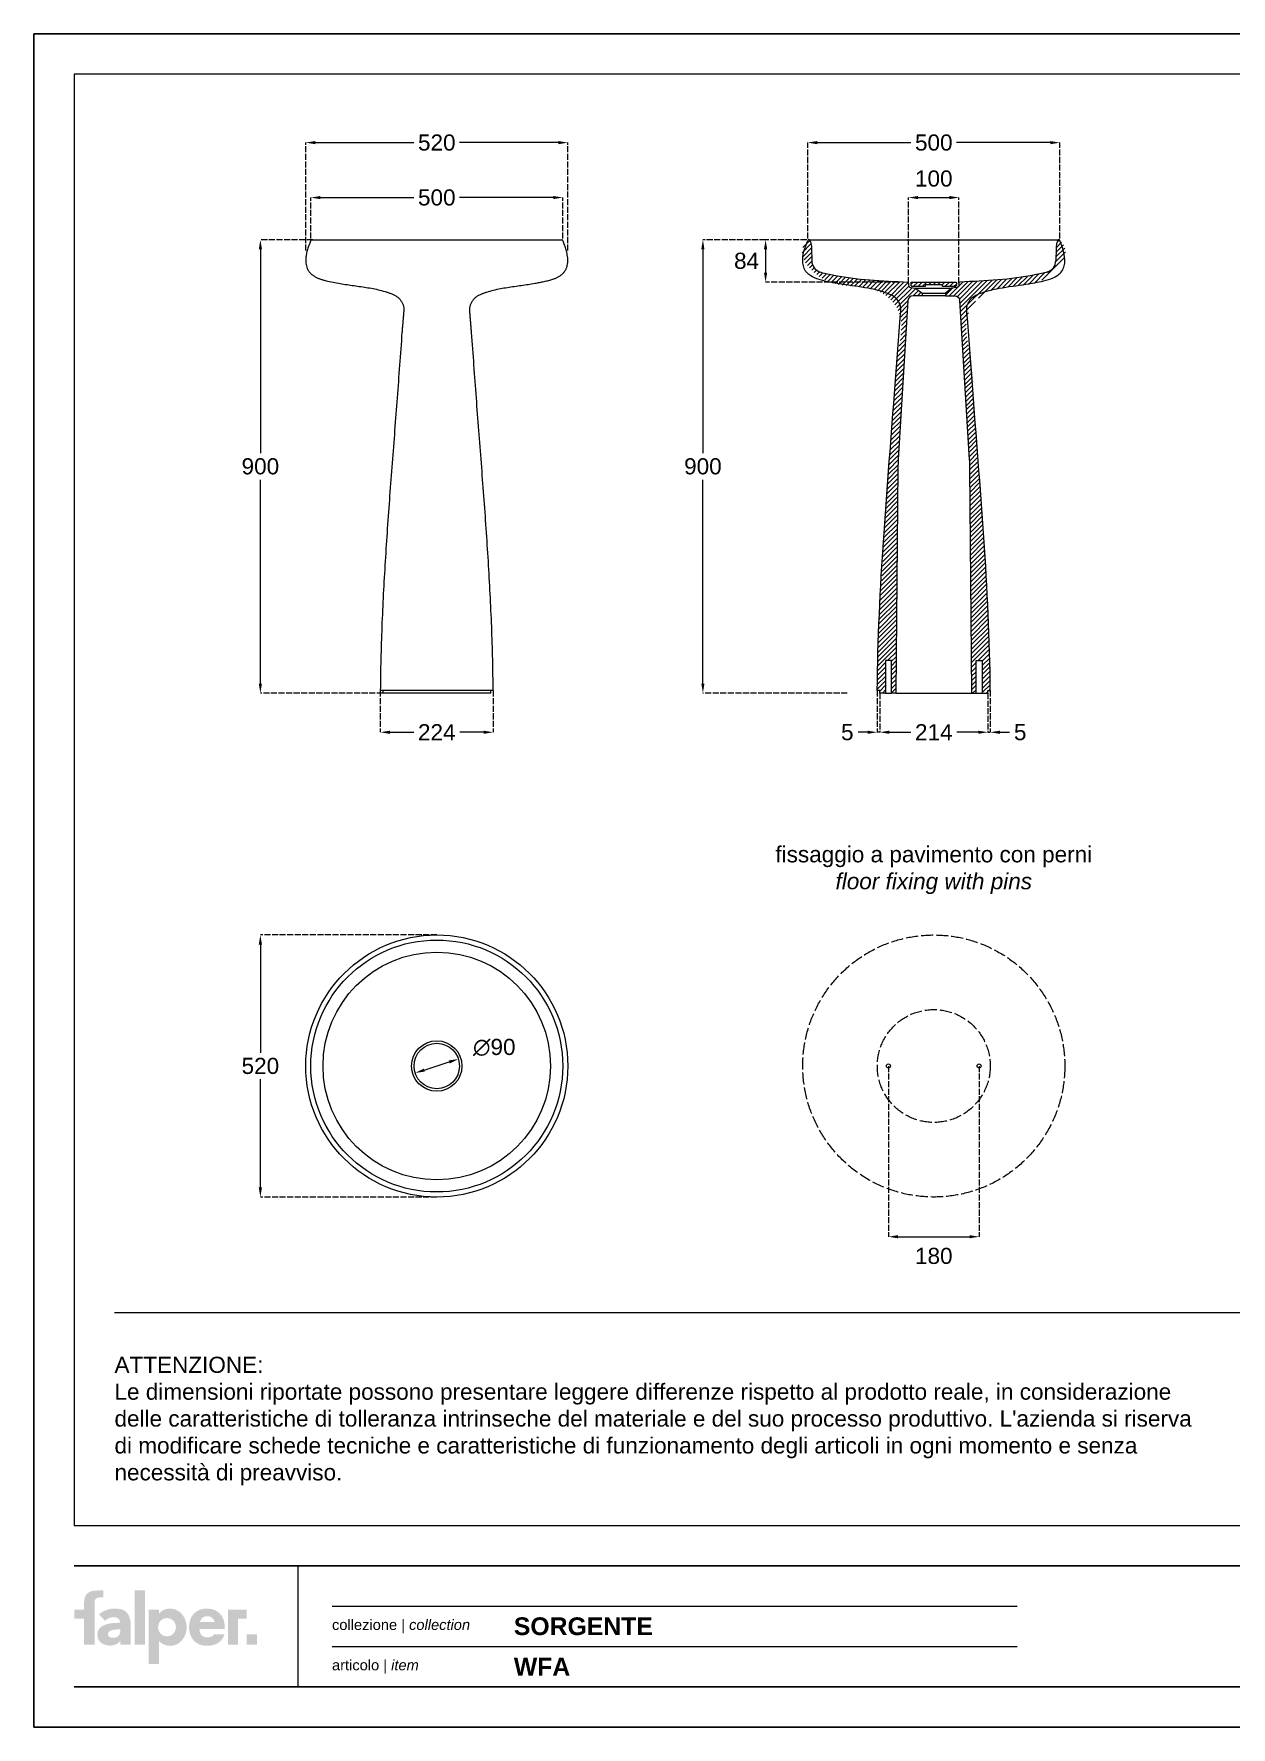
# Model space of a CAD drawing. Header units: millimetres. Extents: x 0 to 4752, y 0 to 3360.
# Drawn here: x 0 to 2376, y 0 to 3360 of the extents above; entities that cross this region are included whole.
import ezdxf

# ---------------------------------------------------------------- set-up
doc = ezdxf.new("R2010")
doc.units = ezdxf.units.MM
doc.linetypes.add('ACAD_ISO02W100', pattern=[15, 12, -3])
doc.layers.add('_FLP_HELP', color=155, linetype='Continuous', plot=False)
for name, color, linetype, lineweight in [('Falper_0.5', 4, 'Continuous', 5), ('Falper_0.9', 7, 'Continuous', 9), ('FLP_A_QL-16', 252, 'Continuous', 9), ('Linee tratteggiate', 1, 'ACAD_ISO02W100', 5)]:
    doc.layers.add(name, color=color, linetype=linetype, lineweight=lineweight)
doc.styles.add('FLP_TX-20', font='arial.ttf', dxfattribs={"height": 40})
doc.styles.get("Standard").update_dxf_attribs({"font": 'arial.ttf'})
doc.dimstyles.new('FLP_1-20', dxfattribs={"dimtxt": 40, "dimasz": 24, "dimexe": 0, "dimexo": 0, "dimgap": 10, "dimtad": 0, "dimtih": 1, "dimtoh": 1, "dimdec": 1, "dimzin": 9, "dimtxsty": 'FLP_TX-20', "dimcen": 0, "dimdle": 100, "dimclrd": 256, "dimclre": 256, "dimclrt": 7, "dimaunit": 1, "dimazin": 2, "dimtfac": 1, "dimtdec": 1, "dimtmove": 2, "dimatfit": 2, "dimldrblk": 'DOT', "dimfxl": 1, "dimtolj": 1, "dimtzin": 0, "dimlwd": 5, "dimlwe": 5, "dimarcsym": 0})
pattern_1 = [(45, (-2032.194, 150), (-4.490128, 4.490128), [])]

# ---------------------------------------------------------------- blocks, each defined once
blk = doc.blocks.new('LogoFalper')
h = blk.add_hatch(color=256)
h.dxf.hatch_style = 1
h.paths.add_polyline_path([(0, 2.982), (0, 3.346), (0.01, 3.516), (0.042, 3.66), (0.097, 3.779), (0.179, 3.874), (0.231, 3.913), (0.29, 3.946), (0.357, 3.974), (0.432, 3.996), (0.515, 4.013), (0.606, 4.026), (0.707, 4.033), (0.817, 4.035), (1.046, 4.035), (1.046, 3.654), (0.851, 3.654), (0.725, 3.635), (0.644, 3.586), (0.599, 3.518), (0.579, 3.443), (0.574, 3.373), (0.574, 1.064), (0, 1.064), (0, 2.494), (-0.538, 2.494), (-0.538, 2.982)])
h.paths.add_polyline_path([(2.552, 2.229), (2.542, 2.32), (2.528, 2.404), (2.511, 2.484), (2.49, 2.557), (2.464, 2.626), (2.433, 2.689), (2.398, 2.747), (2.359, 2.799), (2.315, 2.847), (2.266, 2.889), (2.211, 2.926), (2.152, 2.958), (2.087, 2.984), (2.009, 3.008), (1.924, 3.026), (1.831, 3.037), (1.73, 3.043), (1.625, 3.043), (1.522, 3.035), (1.419, 3.019), (1.317, 2.995), (1.217, 2.963), (1.073, 2.9), (0.941, 2.819), (0.822, 2.72), (1.142, 2.378), (1.205, 2.429), (1.276, 2.475), (1.355, 2.516), (1.412, 2.539), (1.469, 2.556), (1.527, 2.568), (1.586, 2.573), (1.647, 2.573), (1.708, 2.567), (1.764, 2.553), (1.815, 2.533), (1.862, 2.507), (1.918, 2.453), (1.951, 2.383), (1.962, 2.297), (1.962, 2.289), (1.962, 2.274), (1.962, 2.266), (1.879, 2.265), (1.794, 2.262), (1.708, 2.258), (1.622, 2.251), (1.535, 2.243), (1.448, 2.232), (1.365, 2.217), (1.286, 2.198), (1.209, 2.176), (1.136, 2.15), (1.024, 2.098), (0.926, 2.032), (0.843, 1.954), (0.798, 1.893), (0.765, 1.825), (0.742, 1.748), (0.731, 1.664), (0.73, 1.582), (0.737, 1.512), (0.75, 1.447), (0.769, 1.388), (0.795, 1.334), (0.823, 1.289), (0.853, 1.249), (0.887, 1.212), (0.923, 1.178), (0.962, 1.149), (1.004, 1.123), (1.048, 1.099), (1.093, 1.079), (1.139, 1.062), (1.188, 1.049), (1.242, 1.036), (1.296, 1.027), (1.349, 1.021), (1.401, 1.018), (1.465, 1.019), (1.539, 1.025), (1.612, 1.038), (1.681, 1.057), (1.748, 1.083), (1.805, 1.112), (1.855, 1.144), (1.899, 1.181), (1.938, 1.223), (1.97, 1.268), (1.981, 1.268), (1.981, 1.064), (2.559, 1.064), (2.559, 2.031), (2.557, 2.133)])
h.paths.add_polyline_path([(1.502, 1.854), (1.536, 1.864), (1.572, 1.872), (1.609, 1.88), (1.649, 1.886), (1.691, 1.89), (1.761, 1.896), (1.831, 1.899), (1.901, 1.9), (1.922, 1.9), (1.96, 1.9), (1.981, 1.9), (1.981, 1.883), (1.981, 1.851), (1.981, 1.834), (1.977, 1.765), (1.965, 1.702), (1.945, 1.644), (1.916, 1.593), (1.879, 1.547), (1.848, 1.519), (1.814, 1.496), (1.775, 1.476), (1.733, 1.461), (1.687, 1.45), (1.638, 1.444), (1.585, 1.442), (1.571, 1.442), (1.558, 1.442), (1.544, 1.443), (1.531, 1.445), (1.517, 1.446), (1.503, 1.449), (1.488, 1.451), (1.456, 1.459), (1.427, 1.47), (1.4, 1.484), (1.376, 1.501), (1.354, 1.522), (1.336, 1.546), (1.326, 1.563), (1.319, 1.583), (1.314, 1.604), (1.311, 1.626), (1.312, 1.656), (1.317, 1.691), (1.328, 1.722), (1.344, 1.75), (1.365, 1.775), (1.404, 1.807), (1.45, 1.833)], flags=16)
h.paths.add_polyline_path([(7.149, 2.301), (6.344, 2.301), (6.381, 2.404), (6.43, 2.483), (6.488, 2.542), (6.552, 2.584), (6.619, 2.61), (6.687, 2.623), (6.752, 2.627), (6.833, 2.62), (6.908, 2.597), (6.975, 2.561), (7.034, 2.513), (7.084, 2.452), (7.123, 2.381)], flags=16)
h.paths.add_polyline_path([(4.1, 2.778), (4.206, 2.872), (4.321, 2.946), (4.445, 3), (4.575, 3.033), (4.71, 3.044), (4.823, 3.036), (4.933, 3.013), (5.037, 2.975), (5.135, 2.924), (5.227, 2.861), (5.311, 2.786), (5.387, 2.701), (5.453, 2.606), (5.509, 2.503), (5.555, 2.392), (5.588, 2.274), (5.609, 2.151), (5.616, 2.023), (5.609, 1.895), (5.588, 1.772), (5.555, 1.654), (5.509, 1.544), (5.453, 1.44), (5.387, 1.345), (5.311, 1.26), (5.227, 1.185), (5.135, 1.122), (5.037, 1.071), (4.933, 1.033), (4.823, 1.01), (4.71, 1.002), (4.658, 1.004), (4.606, 1.009), (4.555, 1.017), (4.505, 1.028), (4.455, 1.043), (4.406, 1.061), (4.359, 1.081), (4.312, 1.105), (4.267, 1.132), (4.223, 1.162), (4.181, 1.194), (4.14, 1.23), (4.1, 1.268), (4.1, 0), (3.54, 0), (3.54, 2.982), (4.1, 2.982)])
h.paths.add_polyline_path([(4.54, 1.521), (4.396, 1.543), (4.269, 1.605), (4.165, 1.7), (4.091, 1.821), (4.053, 1.962), (4.058, 2.113), (4.103, 2.251), (4.184, 2.367), (4.293, 2.456), (4.424, 2.51), (4.57, 2.524), (4.711, 2.493), (4.834, 2.424), (4.932, 2.324), (4.999, 2.198), (5.029, 2.054), (5.016, 1.904), (4.963, 1.77), (4.876, 1.658), (4.763, 1.576), (4.628, 1.529)], flags=16)
h.paths.add_polyline_path([(3.33, 4.036), (2.77, 4.036), (2.77, 1.064), (3.33, 1.064)])
h.paths.add_polyline_path([(8.903, 1.632), (8.903, 1.064), (9.462, 1.064), (9.462, 1.632)])
h.paths.add_polyline_path([(8.903, 2.494), (8.903, 2.982), (7.875, 2.982), (7.875, 1.064), (8.435, 1.064), (8.435, 2.494)])
edge = h.paths.add_edge_path()
edge.add_line((7.119, 1.622), (7.079, 1.578))
edge.add_line((7.079, 1.578), (7.031, 1.541))
edge.add_line((7.031, 1.541), (6.977, 1.511))
edge.add_line((6.977, 1.511), (6.92, 1.489))
edge.add_line((6.92, 1.489), (6.862, 1.472))
edge.add_line((6.862, 1.472), (6.805, 1.463))
edge.add_line((6.805, 1.463), (6.752, 1.46))
edge.add_line((6.752, 1.46), (6.679, 1.464))
edge.add_line((6.679, 1.464), (6.599, 1.481))
edge.add_line((6.599, 1.481), (6.518, 1.515))
edge.add_line((6.518, 1.515), (6.443, 1.57))
edge.add_line((6.443, 1.57), (6.381, 1.653))
edge.add_line((6.381, 1.653), (6.337, 1.767))
edge.add_line((6.337, 1.767), (6.318, 1.918))
edge.add_line((6.318, 1.918), (7.701, 1.918))
edge.add_line((7.701, 1.918), (7.701, 1.92))
edge.add_line((7.701, 1.92), (7.701, 1.926))
edge.add_line((7.701, 1.926), (7.702, 1.933))
edge.add_line((7.702, 1.933), (7.702, 1.938))
edge.add_line((7.702, 1.938), (7.702, 1.941))
edge.add_line((7.702, 1.941), (7.703, 1.952))
edge.add_line((7.703, 1.952), (7.703, 1.964))
edge.add_line((7.703, 1.964), (7.704, 1.976))
edge.add_line((7.704, 1.976), (7.704, 1.988))
edge.add_line((7.704, 1.988), (7.704, 1.999))
edge.add_line((7.704, 1.999), (7.705, 2.011))
edge.add_line((7.705, 2.011), (7.705, 2.023))
edge.add_line((7.705, 2.023), (7.682, 2.275))
edge.add_line((7.682, 2.275), (7.615, 2.497))
edge.add_line((7.615, 2.497), (7.507, 2.685))
edge.add_line((7.507, 2.685), (7.361, 2.837))
edge.add_line((7.361, 2.837), (7.18, 2.95))
edge.add_line((7.18, 2.95), (6.967, 3.02))
edge.add_line((6.967, 3.02), (6.726, 3.044))
edge.add_line((6.726, 3.044), (6.504, 3.024))
edge.add_line((6.504, 3.024), (6.307, 2.965))
edge.add_line((6.307, 2.965), (6.135, 2.871))
edge.add_line((6.135, 2.871), (5.992, 2.742))
edge.add_line((5.992, 2.742), (5.879, 2.583))
edge.add_line((5.879, 2.583), (5.8, 2.394))
edge.add_line((5.8, 2.394), (5.756, 2.18))
edge.add_line((5.756, 2.18), (5.749, 1.943))
edge.add_line((5.749, 1.943), (5.781, 1.72))
edge.add_line((5.781, 1.72), (5.849, 1.523))
edge.add_line((5.849, 1.523), (5.951, 1.354))
edge.add_line((5.951, 1.354), (6.084, 1.215))
edge.add_line((6.084, 1.215), (6.246, 1.109))
edge.add_line((6.246, 1.109), (6.436, 1.038))
edge.add_line((6.436, 1.038), (6.65, 1.005))
edge.add_line((6.65, 1.005), (6.848, 1.007))
edge.add_line((6.848, 1.007), (7.018, 1.032))
edge.add_line((7.018, 1.032), (7.172, 1.077))
edge.add_line((7.172, 1.077), (7.309, 1.142))
edge.add_line((7.309, 1.142), (7.429, 1.227))
edge.add_line((7.429, 1.227), (7.531, 1.332))
edge.add_line((7.531, 1.332), (7.615, 1.456))
edge.add_line((7.615, 1.456), (7.681, 1.599))
edge.add_line((7.681, 1.599), (7.682, 1.603))
edge.add_line((7.682, 1.603), (7.685, 1.611))
edge.add_line((7.685, 1.611), (7.689, 1.621))
edge.add_line((7.689, 1.621), (7.692, 1.629))
edge.add_line((7.692, 1.629), (7.693, 1.632))
edge.add_line((7.693, 1.632), (7.127, 1.632))
edge.add_spline(control_points=[(7.127, 1.632), (7.127, 1.632), (7.119, 1.622), (7.119, 1.622)], knot_values=[5, 5, 5, 5, 6, 6, 6, 6], degree=3, periodic=0)
at = {"lineweight": 0}
blk.add_open_spline([(7.127, 1.632), (7.127, 1.632), (7.119, 1.622), (7.119, 1.622)], degree=3, dxfattribs=at)
blk = doc.blocks.new('*D3')
at = {"layer": 'Defpoints', "color": 0, "transparency": 16777216}
for p in [(449.5, 1571.9), (799.6, 1571.9), (799.6, 1051.9)]:
    blk.add_point(p, dxfattribs=at)
at = {"layer": 'FLP_A_QL-16', "linetype": 'ACAD_ISO02W100', "lineweight": 5, "transparency": 16777216}
for p, q in [((799.6, 1571.9), (449.5, 1571.9)), ((799.6, 1051.9), (449.5, 1051.9))]:
    blk.add_line(p, q, dxfattribs=at)
at = {"layer": 'FLP_A_QL-16', "lineweight": 5, "transparency": 16777216}
for p, q in [((449.5, 1552.9), (449.5, 1338.2)), ((449.5, 1070.9), (449.5, 1285.5))]:
    blk.add_line(p, q, dxfattribs=at)
at = {"layer": 'FLP_A_QL-16', "transparency": 16777216}
for points in [[(446.3, 1552.9), (452.7, 1552.9), (449.5, 1571.9)], [(446.3, 1070.9), (452.7, 1070.9), (449.5, 1051.9)]]:
    blk.add_solid(points, dxfattribs=at)
at = {"layer": 'FLP_A_QL-16', "color": 7, "transparency": 16777216, "insert": (449.5, 1311.9), "char_height": 32, "attachment_point": 5}
blk.add_mtext('\\A1;520', dxfattribs=at)
blk = doc.blocks.new('_Dot')
at = {"lineweight": -2}
blk.add_line((-0.5, 0), (-1, 0), dxfattribs=at)
at = {"const_width": 0.5}
blk.add_lwpolyline([(-0.25, 0, 1), (0.25, 0, 1)], format="xyb", close=True, dxfattribs=at)
blk = doc.blocks.new('*D4')
at = {"layer": 'Defpoints', "color": 0, "transparency": 16777216}
for p in [(449.5, 2951.5), (553.4, 2951.5), (692.5, 2051.8)]:
    blk.add_point(p, dxfattribs=at)
at = {"layer": 'FLP_A_QL-16', "linetype": 'ACAD_ISO02W100', "lineweight": 5, "transparency": 16777216}
for p, q in [((553.4, 2951.5), (449.5, 2951.5)), ((692.5, 2051.8), (449.5, 2051.8))]:
    blk.add_line(p, q, dxfattribs=at)
at = {"layer": 'FLP_A_QL-16', "lineweight": 5, "transparency": 16777216}
for p, q in [((449.5, 2932.5), (449.5, 2528)), ((449.5, 2070.8), (449.5, 2475.3))]:
    blk.add_line(p, q, dxfattribs=at)
at = {"layer": 'FLP_A_QL-16', "transparency": 16777216}
for points in [[(446.3, 2932.5), (452.7, 2932.5), (449.5, 2951.5)], [(446.3, 2070.8), (452.7, 2070.8), (449.5, 2051.8)]]:
    blk.add_solid(points, dxfattribs=at)
at = {"layer": 'FLP_A_QL-16', "color": 7, "transparency": 16777216, "insert": (449.5, 2501.7), "char_height": 32, "attachment_point": 5}
blk.add_mtext('\\A1;900', dxfattribs=at)
blk = doc.blocks.new('*D5')
at = {"layer": 'Defpoints', "color": 0, "transparency": 16777216}
for p in [(1533.7, 2951.5), (1452.1, 2867.4), (1715.2, 2867.4)]:
    blk.add_point(p, dxfattribs=at)
at = {"layer": 'FLP_A_QL-16', "linetype": 'ACAD_ISO02W100', "lineweight": 5, "transparency": 16777216}
for p, q in [((1533.7, 2951.5), (1452.1, 2951.5)), ((1715.2, 2867.4), (1452.1, 2867.4))]:
    blk.add_line(p, q, dxfattribs=at)
at = {"layer": 'FLP_A_QL-16', "lineweight": 5, "transparency": 16777216}
blk.add_line((1452.1, 2932.5), (1452.1, 2886.4), dxfattribs=at)
at = {"layer": 'FLP_A_QL-16', "transparency": 16777216}
for points in [[(1448.9, 2932.5), (1455.3, 2932.5), (1452.1, 2951.5)], [(1448.9, 2886.4), (1455.3, 2886.4), (1452.1, 2867.4)]]:
    blk.add_solid(points, dxfattribs=at)
at = {"layer": 'FLP_A_QL-16', "color": 7, "transparency": 16777216, "insert": (1414.4, 2909.5), "char_height": 32, "attachment_point": 5}
blk.add_mtext('\\A1;84', dxfattribs=at)
blk = doc.blocks.new('*D6')
at = {"layer": 'Defpoints', "color": 0, "transparency": 16777216}
for p in [(1452.1, 2951.5), (1327.7, 2051.8), (1614.2, 2051.8)]:
    blk.add_point(p, dxfattribs=at)
at = {"layer": 'FLP_A_QL-16', "linetype": 'ACAD_ISO02W100', "lineweight": 5, "transparency": 16777216}
for p, q in [((1452.1, 2951.5), (1327.7, 2951.5)), ((1614.2, 2051.8), (1327.7, 2051.8))]:
    blk.add_line(p, q, dxfattribs=at)
at = {"layer": 'FLP_A_QL-16', "lineweight": 5, "transparency": 16777216}
for p, q in [((1327.7, 2932.5), (1327.7, 2528)), ((1327.7, 2070.8), (1327.7, 2475.3))]:
    blk.add_line(p, q, dxfattribs=at)
at = {"layer": 'FLP_A_QL-16', "transparency": 16777216}
for points in [[(1324.5, 2932.5), (1330.8, 2932.5), (1327.7, 2951.5)], [(1324.5, 2070.8), (1330.8, 2070.8), (1327.7, 2051.8)]]:
    blk.add_solid(points, dxfattribs=at)
at = {"layer": 'FLP_A_QL-16', "color": 7, "transparency": 16777216, "insert": (1327.7, 2501.7), "char_height": 32, "attachment_point": 5}
blk.add_mtext('\\A1;900', dxfattribs=at)
blk = doc.blocks.new('*D7')
at = {"layer": 'Defpoints', "color": 0, "transparency": 16777216}
for p in [(1678.8, 2051.8), (1893, 2051.8), (1893, 1974.2)]:
    blk.add_point(p, dxfattribs=at)
at = {"layer": 'FLP_A_QL-16', "linetype": 'ACAD_ISO02W100', "lineweight": 5, "transparency": 16777216}
for p, q in [((1678.8, 2051.8), (1678.8, 1974.2)), ((1893, 2051.8), (1893, 1974.2))]:
    blk.add_line(p, q, dxfattribs=at)
at = {"layer": 'FLP_A_QL-16', "lineweight": 5, "transparency": 16777216}
for p, q in [((1697.8, 1974.2), (1740.3, 1974.2)), ((1874, 1974.2), (1831.4, 1974.2))]:
    blk.add_line(p, q, dxfattribs=at)
at = {"layer": 'FLP_A_QL-16', "transparency": 16777216}
for points in [[(1697.8, 1977.3), (1697.8, 1971), (1678.8, 1974.2)], [(1874, 1977.3), (1874, 1971), (1893, 1974.2)]]:
    blk.add_solid(points, dxfattribs=at)
at = {"layer": 'FLP_A_QL-16', "color": 7, "transparency": 16777216, "insert": (1785.9, 1974.2), "char_height": 32, "attachment_point": 5}
blk.add_mtext('\\A1;214', dxfattribs=at)
blk = doc.blocks.new('*D8')
at = {"layer": 'Defpoints', "color": 0, "transparency": 16777216}
for p in [(2035.9, 3144.2), (1535.9, 2953.7), (2035.9, 2953.7)]:
    blk.add_point(p, dxfattribs=at)
at = {"layer": 'FLP_A_QL-16', "linetype": 'ACAD_ISO02W100', "lineweight": 5, "transparency": 16777216}
for p, q in [((1535.9, 2953.7), (1535.9, 3144.2)), ((2035.9, 2953.7), (2035.9, 3144.2))]:
    blk.add_line(p, q, dxfattribs=at)
at = {"layer": 'FLP_A_QL-16', "lineweight": 5, "transparency": 16777216}
for p, q in [((1554.9, 3144.2), (1740.6, 3144.2)), ((2016.9, 3144.2), (1831.2, 3144.2))]:
    blk.add_line(p, q, dxfattribs=at)
at = {"layer": 'FLP_A_QL-16', "transparency": 16777216}
for points in [[(1554.9, 3147.4), (1554.9, 3141), (1535.9, 3144.2)], [(2016.9, 3147.4), (2016.9, 3141), (2035.9, 3144.2)]]:
    blk.add_solid(points, dxfattribs=at)
at = {"layer": 'FLP_A_QL-16', "color": 7, "transparency": 16777216, "insert": (1785.9, 3144.2), "char_height": 32, "attachment_point": 5}
blk.add_mtext('\\A1;500', dxfattribs=at)
blk = doc.blocks.new('*D9')
at = {"layer": 'Defpoints', "color": 0, "transparency": 16777216}
for p in [(1049.6, 3035.2), (549.6, 2953.7), (1049.6, 2953.7)]:
    blk.add_point(p, dxfattribs=at)
at = {"layer": 'FLP_A_QL-16', "linetype": 'ACAD_ISO02W100', "lineweight": 5, "transparency": 16777216}
for p, q in [((549.6, 2953.7), (549.6, 3035.2)), ((1049.6, 2953.7), (1049.6, 3035.2))]:
    blk.add_line(p, q, dxfattribs=at)
at = {"layer": 'FLP_A_QL-16', "lineweight": 5, "transparency": 16777216}
for p, q in [((568.6, 3035.2), (754.3, 3035.2)), ((1030.6, 3035.2), (844.8, 3035.2))]:
    blk.add_line(p, q, dxfattribs=at)
at = {"layer": 'FLP_A_QL-16', "transparency": 16777216}
for points in [[(568.6, 3038.3), (568.6, 3032), (549.6, 3035.2)], [(1030.6, 3038.3), (1030.6, 3032), (1049.6, 3035.2)]]:
    blk.add_solid(points, dxfattribs=at)
at = {"layer": 'FLP_A_QL-16', "color": 7, "transparency": 16777216, "insert": (799.6, 3035.2), "char_height": 32, "attachment_point": 5}
blk.add_mtext('\\A1;500', dxfattribs=at)
blk = doc.blocks.new('*D10')
at = {"layer": 'Defpoints', "color": 0, "transparency": 16777216}
for p in [(1059.6, 3144.2), (539.6, 2930), (1059.6, 2930)]:
    blk.add_point(p, dxfattribs=at)
at = {"layer": 'FLP_A_QL-16', "linetype": 'ACAD_ISO02W100', "lineweight": 5, "transparency": 16777216}
for p, q in [((539.6, 2930), (539.6, 3144.2)), ((1059.6, 2930), (1059.6, 3144.2))]:
    blk.add_line(p, q, dxfattribs=at)
at = {"layer": 'FLP_A_QL-16', "lineweight": 5, "transparency": 16777216}
for p, q in [((558.6, 3144.2), (754.3, 3144.2)), ((1040.6, 3144.2), (844.8, 3144.2))]:
    blk.add_line(p, q, dxfattribs=at)
at = {"layer": 'FLP_A_QL-16', "transparency": 16777216}
for points in [[(558.6, 3147.4), (558.6, 3141), (539.6, 3144.2)], [(1040.6, 3147.4), (1040.6, 3141), (1059.6, 3144.2)]]:
    blk.add_solid(points, dxfattribs=at)
at = {"layer": 'FLP_A_QL-16', "color": 7, "transparency": 16777216, "insert": (799.6, 3144.2), "char_height": 32, "attachment_point": 5}
blk.add_mtext('\\A1;520', dxfattribs=at)
blk = doc.blocks.new('*D11')
at = {"layer": 'Defpoints', "color": 0, "transparency": 16777216}
for p in [(687.5, 2056.8), (911.6, 2056.8), (911.6, 1974.2)]:
    blk.add_point(p, dxfattribs=at)
at = {"layer": 'FLP_A_QL-16', "linetype": 'ACAD_ISO02W100', "lineweight": 5, "transparency": 16777216}
for p, q in [((687.5, 2056.8), (687.5, 1974.2)), ((911.6, 2056.8), (911.6, 1974.2))]:
    blk.add_line(p, q, dxfattribs=at)
at = {"layer": 'FLP_A_QL-16', "lineweight": 5, "transparency": 16777216}
for p, q in [((706.5, 1974.2), (754, 1974.2)), ((892.6, 1974.2), (845.1, 1974.2))]:
    blk.add_line(p, q, dxfattribs=at)
at = {"layer": 'FLP_A_QL-16', "transparency": 16777216}
for points in [[(706.5, 1977.3), (706.5, 1971), (687.5, 1974.2)], [(892.6, 1977.3), (892.6, 1971), (911.6, 1974.2)]]:
    blk.add_solid(points, dxfattribs=at)
at = {"layer": 'FLP_A_QL-16', "color": 7, "transparency": 16777216, "insert": (799.6, 1974.2), "char_height": 32, "attachment_point": 5}
blk.add_mtext('\\A1;224', dxfattribs=at)
blk = doc.blocks.new('*D12')
at = {"layer": 'Defpoints', "color": 0, "transparency": 16777216}
for p in [(1893, 2051.8), (1898, 2056.8), (1898, 1974.2)]:
    blk.add_point(p, dxfattribs=at)
at = {"layer": 'FLP_A_QL-16', "linetype": 'ACAD_ISO02W100', "lineweight": 5, "transparency": 16777216}
for p, q in [((1893, 2051.8), (1893, 1974.2)), ((1898, 2056.8), (1898, 1974.2))]:
    blk.add_line(p, q, dxfattribs=at)
at = {"layer": 'FLP_A_QL-16', "lineweight": 5, "transparency": 16777216}
for p, q in [((1874, 1974.2), (1855, 1974.2)), ((1893, 1974.2), (1898, 1974.2)), ((1917, 1974.2), (1936, 1974.2))]:
    blk.add_line(p, q, dxfattribs=at)
at = {"layer": 'FLP_A_QL-16', "transparency": 16777216}
for points in [[(1874, 1977.3), (1874, 1971), (1893, 1974.2)], [(1917, 1977.3), (1917, 1971), (1898, 1974.2)]]:
    blk.add_solid(points, dxfattribs=at)
at = {"layer": 'FLP_A_QL-16', "color": 7, "transparency": 16777216, "insert": (1957.4, 1974.2), "char_height": 32, "attachment_point": 5}
blk.add_mtext('\\A1;5', dxfattribs=at)
blk = doc.blocks.new('*D13')
at = {"layer": 'Defpoints', "color": 0, "transparency": 16777216}
for p in [(1835.9, 3035.2), (1735.9, 2865.5), (1835.9, 2865.5)]:
    blk.add_point(p, dxfattribs=at)
at = {"layer": 'FLP_A_QL-16', "linetype": 'ACAD_ISO02W100', "lineweight": 5, "transparency": 16777216}
for p, q in [((1735.9, 2865.5), (1735.9, 3035.2)), ((1835.9, 2865.5), (1835.9, 3035.2))]:
    blk.add_line(p, q, dxfattribs=at)
at = {"layer": 'FLP_A_QL-16', "lineweight": 5, "transparency": 16777216}
blk.add_line((1754.9, 3035.2), (1816.9, 3035.2), dxfattribs=at)
at = {"layer": 'FLP_A_QL-16', "transparency": 16777216}
for points in [[(1754.9, 3038.3), (1754.9, 3032), (1735.9, 3035.2)], [(1816.9, 3038.3), (1816.9, 3032), (1835.9, 3035.2)]]:
    blk.add_solid(points, dxfattribs=at)
at = {"layer": 'FLP_A_QL-16', "color": 7, "transparency": 16777216, "insert": (1785.9, 3072.8), "char_height": 32, "attachment_point": 5}
blk.add_mtext('\\A1;100', dxfattribs=at)
blk = doc.blocks.new('*D14')
at = {"layer": 'Defpoints', "color": 0, "transparency": 16777216}
for p in [(842.4, 1325.7), (756.7, 1298.1)]:
    blk.add_point(p, dxfattribs=at)
at = {"layer": 'FLP_A_QL-16', "lineweight": 5, "transparency": 16777216}
blk.add_line((774.8, 1303.9), (824.3, 1319.9), dxfattribs=at)
at = {"layer": 'FLP_A_QL-16', "transparency": 16777216}
for points in [[(823.3, 1322.9), (825.3, 1316.8), (842.4, 1325.7)], [(773.8, 1306.9), (775.8, 1300.9), (756.7, 1298.1)]]:
    blk.add_solid(points, dxfattribs=at)
at = {"layer": 'FLP_A_QL-16', "color": 7, "transparency": 16777216, "insert": (913.7, 1348.7), "char_height": 32, "attachment_point": 5}
blk.add_mtext('\\A1;∅90', dxfattribs=at)
blk = doc.blocks.new('*D15')
at = {"layer": 'Defpoints', "color": 0, "transparency": 16777216}
for p in [(1695.9, 1311.9), (1875.9, 1311.9), (1875.9, 973.1)]:
    blk.add_point(p, dxfattribs=at)
at = {"layer": 'FLP_A_QL-16', "linetype": 'ACAD_ISO02W100', "lineweight": 5, "transparency": 16777216}
for p, q in [((1695.9, 1311.9), (1695.9, 973.1)), ((1875.9, 1311.9), (1875.9, 973.1))]:
    blk.add_line(p, q, dxfattribs=at)
at = {"layer": 'FLP_A_QL-16', "lineweight": 5, "transparency": 16777216}
blk.add_line((1714.9, 973.1), (1856.9, 973.1), dxfattribs=at)
at = {"layer": 'FLP_A_QL-16', "transparency": 16777216}
for points in [[(1714.9, 976.3), (1714.9, 970), (1695.9, 973.1)], [(1856.9, 976.3), (1856.9, 970), (1875.9, 973.1)]]:
    blk.add_solid(points, dxfattribs=at)
at = {"layer": 'FLP_A_QL-16', "color": 7, "transparency": 16777216, "insert": (1785.9, 934.9), "char_height": 32, "attachment_point": 5}
blk.add_mtext('\\A1;180', dxfattribs=at)
blk = doc.blocks.new('*D19')
at = {"layer": 'Defpoints', "color": 0, "transparency": 16777216}
for p in [(1673.8, 2056.8), (1678.8, 2051.8), (1673.8, 1974.2)]:
    blk.add_point(p, dxfattribs=at)
at = {"layer": 'FLP_A_QL-16', "linetype": 'ACAD_ISO02W100', "lineweight": 5, "transparency": 16777216}
for p, q in [((1673.8, 2056.8), (1673.8, 1974.2)), ((1678.8, 2051.8), (1678.8, 1974.2))]:
    blk.add_line(p, q, dxfattribs=at)
at = {"layer": 'FLP_A_QL-16', "lineweight": 5, "transparency": 16777216}
for p, q in [((1654.8, 1974.2), (1635.8, 1974.2)), ((1678.8, 1974.2), (1673.8, 1974.2)), ((1697.8, 1974.2), (1716.8, 1974.2))]:
    blk.add_line(p, q, dxfattribs=at)
at = {"layer": 'FLP_A_QL-16', "transparency": 16777216}
for points in [[(1654.8, 1977.3), (1654.8, 1971), (1673.8, 1974.2)], [(1697.8, 1977.3), (1697.8, 1971), (1678.8, 1974.2)]]:
    blk.add_solid(points, dxfattribs=at)
at = {"layer": 'FLP_A_QL-16', "color": 7, "transparency": 16777216, "insert": (1614.3, 1974.2), "char_height": 32, "attachment_point": 5}
blk.add_mtext('\\A1;5', dxfattribs=at)

msp = doc.modelspace()

# ---------------------------------------------------------------- hatches: boundary and pattern name
at = {"layer": 'Falper_0.9', "lineweight": 5, "true_color": 0x939598}
h = msp.add_hatch(dxfattribs=at)
h.set_pattern_fill('ANSI31', color=252, scale=2, style=0)
h.set_pattern_definition(pattern_1)
edge = h.paths.add_edge_path()
edge.add_spline(control_points=[(1543.2, 2934.5), (1543.4, 2926.3), (1543.5, 2918.1), (1543.7, 2909.8), (1543.9, 2899.3), (1550.1, 2890.8), (1560.1, 2887.5), (1564, 2886.2), (1572.3, 2884.2), (1628.8, 2872.2), (1682.9, 2869.6), (1734, 2867.5), (1735.1, 2867.4), (1735.9, 2866.6), (1735.9, 2865.5), (1735.9, 2864.2), (1735.9, 2862.9), (1735.9, 2861.5), (1735.9, 2858.9), (1737.6, 2856.9), (1740.3, 2856.6), (1743.5, 2856.2), (1746.7, 2855.8), (1749.9, 2855.4), (1754.2, 2852.1), (1758.5, 2848.7), (1762.9, 2845.4), (1762.9, 2843.7), (1762.9, 2842.1), (1762.9, 2840.4), (1756.8, 2840.4), (1750.7, 2840.4), (1744.7, 2840.4), (1739.1, 2840.4), (1735, 2836.6), (1734.7, 2831), (1728.2, 2725.7), (1721.8, 2620.5), (1715.3, 2515.2), (1715, 2509.7), (1714.8, 2504.3), (1714.8, 2498.8), (1713.1, 2349.8), (1712.2, 2200.8), (1710.9, 2051.8), (1707.2, 2051.8), (1704.5, 2051.8), (1701.9, 2051.8), (1701.9, 2073.5), (1701.9, 2095.1), (1701.9, 2116.8), (1697.9, 2116.8), (1693.9, 2116.8), (1689.9, 2116.8), (1689.9, 2095.1), (1689.9, 2073.5), (1689.9, 2051.8), (1686.2, 2051.8), (1682.5, 2051.8), (1678.8, 2051.8), (1678.8, 2053.5), (1678.8, 2055.1), (1678.8, 2056.8), (1677.1, 2056.8), (1675.5, 2056.8), (1673.8, 2056.8), (1675.3, 2259), (1698.8, 2509.3), (1716.1, 2761.7), (1721.3, 2820.6), (1712, 2837.2), (1687.6, 2848.3), (1651.8, 2856.8), (1608.8, 2861.9), (1573, 2868.2), (1549.6, 2874.5), (1535.8, 2883.1), (1528.1, 2894), (1523.1, 2916.9), (1530.3, 2936.4), (1535.9, 2950.3), (1536.2, 2951), (1536.9, 2951.5), (1537.8, 2951.5), (1537.9, 2951.5), (1538, 2951.5), (1538.1, 2951.5), (1539, 2951.5), (1539.6, 2951), (1540, 2950.3), (1540.9, 2948), (1542.1, 2944.3), (1543, 2939), (1543.2, 2936), (1543.2, 2934.5), (1543.2, 2934.5)], knot_values=[0, 0, 0, 0, 1, 1, 1, 2.230619, 2.230619, 2.230619, 2.276993, 2.327362, 2.88215, 2.88215, 2.88215, 4.410047, 4.410047, 4.410047, 5.410047, 5.410047, 5.410047, 6.859468, 6.859468, 6.859468, 7.859468, 7.859468, 7.859468, 8.859468, 8.859468, 8.859468, 9.859468, 9.859468, 9.859468, 10.859468, 10.859468, 10.859468, 12.369033, 12.369033, 12.369033, 13.369033, 13.369033, 13.369033, 13.423787, 13.423787, 13.423787, 14.423787, 14.423787, 14.423787, 15.423787, 15.423787, 15.423787, 16.423787, 16.423787, 16.423787, 17.423787, 17.423787, 17.423787, 18.423787, 18.423787, 18.423787, 19.423787, 19.423787, 19.423787, 20.423787, 20.423787, 20.423787, 21.423787, 21.423787, 21.423787, 22.008269, 22.144521, 22.15644, 22.177696, 22.193516, 22.232469, 22.283682, 22.31847, 22.337236, 22.353399, 22.364114, 22.374891, 22.419558, 22.419558, 22.419558, 23.602823, 23.602823, 23.602823, 24.602823, 24.602823, 24.602823, 25.785333, 25.785333, 25.785333, 25.812981, 25.829342, 25.845703, 25.846206, 25.846206, 25.846206, 25.846206], weights=[1, 1, 1, 1, 0.87773, 0.87773, 1, 1, 1, 1, 1, 1, 0.81474, 0.81474, 1, 1, 1, 1, 0.832461, 0.832461, 1, 1, 1, 1, 1, 1, 1, 1, 1, 1, 1, 1, 1, 0.818947, 0.818947, 1, 1, 1, 1, 0.99975, 0.99975, 1, 1, 1, 1, 1, 1, 1, 1, 1, 1, 1, 1, 1, 1, 1, 1, 1, 1, 1, 1, 1, 1, 1, 1, 1, 1, 1, 1, 1, 1, 1, 1, 1, 1, 1, 1, 1, 1, 1, 1, 0.886688, 0.886688, 1, 1, 1, 1, 0.886828, 0.886828, 1, 1, 1, 1, 1, 1, 1], degree=3, periodic=0)
h = msp.add_hatch(dxfattribs=at)
h.set_pattern_fill('ANSI31', color=252, scale=2, style=0)
h.set_pattern_definition(pattern_1)
edge = h.paths.add_edge_path()
edge.add_spline(control_points=[(2028.5, 2934.5), (2028.4, 2926.3), (2028.2, 2918.1), (2028.1, 2909.8), (2027.9, 2899.3), (2021.7, 2890.8), (2011.7, 2887.5), (2007.8, 2886.2), (1999.4, 2884.2), (1942.9, 2872.2), (1888.9, 2869.6), (1837.8, 2867.5), (1836.7, 2867.4), (1835.9, 2866.6), (1835.9, 2865.5), (1835.9, 2864.2), (1835.9, 2862.9), (1835.9, 2861.5), (1835.9, 2858.9), (1834.1, 2856.9), (1831.5, 2856.6), (1828.3, 2856.2), (1825.1, 2855.8), (1821.9, 2855.4), (1817.5, 2852.1), (1813.2, 2848.7), (1808.9, 2845.4), (1808.9, 2843.7), (1808.9, 2842.1), (1808.9, 2840.4), (1814.9, 2840.4), (1821, 2840.4), (1827.1, 2840.4), (1832.7, 2840.4), (1836.7, 2836.6), (1837.1, 2831), (1843.5, 2725.7), (1850, 2620.5), (1856.4, 2515.2), (1856.8, 2509.7), (1856.9, 2504.3), (1857, 2498.8), (1858.6, 2349.8), (1859.6, 2200.8), (1860.9, 2051.8), (1864.5, 2051.8), (1867.2, 2051.8), (1869.9, 2051.8), (1869.9, 2073.5), (1869.9, 2095.1), (1869.9, 2116.8), (1873.9, 2116.8), (1877.9, 2116.8), (1881.9, 2116.8), (1881.9, 2095.1), (1881.9, 2073.5), (1881.9, 2051.8), (1885.6, 2051.8), (1889.3, 2051.8), (1893, 2051.8), (1893, 2053.5), (1893, 2055.1), (1893, 2056.8), (1894.6, 2056.8), (1896.3, 2056.8), (1898, 2056.8), (1896.4, 2259), (1872.9, 2509.3), (1855.6, 2761.7), (1850.4, 2820.6), (1859.7, 2837.2), (1884.1, 2848.3), (1919.9, 2856.8), (1963, 2861.9), (1998.7, 2868.2), (2022.2, 2874.5), (2036, 2883.1), (2043.6, 2894), (2048.7, 2916.9), (2041.5, 2936.4), (2035.8, 2950.3), (2035.5, 2951), (2034.8, 2951.5), (2034, 2951.5), (2033.9, 2951.5), (2033.7, 2951.5), (2033.6, 2951.5), (2032.8, 2951.5), (2032.1, 2951), (2031.8, 2950.3), (2030.9, 2948), (2029.7, 2944.3), (2028.8, 2939), (2028.5, 2936), (2028.5, 2934.5), (2028.5, 2934.5)], knot_values=[0, 0, 0, 0, 1, 1, 1, 2.230619, 2.230619, 2.230619, 2.276993, 2.327362, 2.88215, 2.88215, 2.88215, 4.410047, 4.410047, 4.410047, 5.410047, 5.410047, 5.410047, 6.859468, 6.859468, 6.859468, 7.859468, 7.859468, 7.859468, 8.859468, 8.859468, 8.859468, 9.859468, 9.859468, 9.859468, 10.859468, 10.859468, 10.859468, 12.369033, 12.369033, 12.369033, 13.369033, 13.369033, 13.369033, 13.423787, 13.423787, 13.423787, 14.423787, 14.423787, 14.423787, 15.423787, 15.423787, 15.423787, 16.423787, 16.423787, 16.423787, 17.423787, 17.423787, 17.423787, 18.423787, 18.423787, 18.423787, 19.423787, 19.423787, 19.423787, 20.423787, 20.423787, 20.423787, 21.423787, 21.423787, 21.423787, 22.008269, 22.144521, 22.15644, 22.177696, 22.193516, 22.232469, 22.283682, 22.31847, 22.337236, 22.353399, 22.364114, 22.374891, 22.419558, 22.419558, 22.419558, 23.602823, 23.602823, 23.602823, 24.602823, 24.602823, 24.602823, 25.785333, 25.785333, 25.785333, 25.812981, 25.829342, 25.845703, 25.846206, 25.846206, 25.846206, 25.846206], weights=[1, 1, 1, 1, 0.87773, 0.87773, 1, 1, 1, 1, 1, 1, 0.81474, 0.81474, 1, 1, 1, 1, 0.832461, 0.832461, 1, 1, 1, 1, 1, 1, 1, 1, 1, 1, 1, 1, 1, 0.818947, 0.818947, 1, 1, 1, 1, 0.99975, 0.99975, 1, 1, 1, 1, 1, 1, 1, 1, 1, 1, 1, 1, 1, 1, 1, 1, 1, 1, 1, 1, 1, 1, 1, 1, 1, 1, 1, 1, 1, 1, 1, 1, 1, 1, 1, 1, 1, 1, 1, 1, 0.886688, 0.886688, 1, 1, 1, 1, 0.886828, 0.886828, 1, 1, 1, 1, 1, 1, 1], degree=3, periodic=0)
h = msp.add_hatch(dxfattribs=at)
h.set_pattern_fill('ANSI31', color=252, scale=2, style=0)
h.set_pattern_definition([(45, (-532.194, 150), (-4.490128, 4.490128), [])])
edge = h.paths.add_edge_path()
edge.add_arc((1829.9, 2866.4), 1, 0, 90, ccw=False)
edge.add_line((1830.9, 2866.4), (1830.9, 2860.8))
edge.add_arc((1829.9, 2860.8), 1, -45, 0, ccw=False)
edge.add_line((1830.6, 2860.1), (1829.2, 2858.7))
edge.add_arc((1828.5, 2859.4), 1, 270, 315, ccw=False)
edge.add_line((1828.5, 2858.4), (1802.9, 2858.4))
edge.add_line((1802.9, 2858.4), (1802.9, 2861.9))
edge.add_line((1802.9, 2861.9), (1768.9, 2861.9))
edge.add_line((1768.9, 2861.9), (1768.9, 2858.4))
edge.add_line((1768.9, 2858.4), (1743.3, 2858.4))
edge.add_arc((1743.3, 2859.4), 1, 225, 270, ccw=False)
edge.add_line((1742.6, 2858.7), (1741.2, 2860.1))
edge.add_arc((1741.9, 2860.8), 1, 180, 225, ccw=False)
edge.add_line((1740.9, 2860.8), (1740.9, 2866.4))
edge.add_arc((1741.9, 2866.4), 1, 90, 180, ccw=False)
edge.add_line((1741.9, 2867.4), (1829.9, 2867.4))

# ---------------------------------------------------------------- linework, layer by layer
at = {"color": 252, "lineweight": 9}
msp.add_lwpolyline([(4672, 400), (4672, 3280), (80, 3280), (80, 400)], close=True, dxfattribs=at)
for points in [[(160, 822.6), (4592, 822.6)], [(523.8, 320), (523.8, 80)], [(591.7, 240), (1951.7, 240)], [(591.7, 160), (1951.7, 160)]]:
    msp.add_lwpolyline(points, dxfattribs=at)
at = {"layer": '_FLP_HELP'}
msp.add_lwpolyline([(4752, 0), (4752, 3360), (0, 3360), (0, 0)], close=True, dxfattribs=at)
for points in [[(80, 320), (4672, 320)], [(80, 80), (4672, 80)]]:
    msp.add_lwpolyline(points, dxfattribs=at)
at = {"layer": 'Falper_0.5'}
msp.add_line((1538.1, 2951.5), (2033.6, 2951.5), dxfattribs=at)
for points in [[(1749.9, 2855.4), (1821.9, 2855.4)], [(1762.9, 2845.4), (1808.9, 2845.4)], [(1808.9, 2840.4), (1762.9, 2840.4)], [(1689.9, 2051.8), (1701.9, 2051.8)], [(1710.9, 2051.8), (1860.9, 2051.8)], [(1869.9, 2051.8), (1881.9, 2051.8)]]:
    msp.add_lwpolyline(points, dxfattribs=at)
for radius in [250, 225.8, 50, 45]:
    msp.add_circle((799.6, 1311.9), radius, dxfattribs=at)
at = {"layer": 'Falper_0.9'}
for p, q in [((551.5, 2951.5), (1047.6, 2951.5)), ((1537.8, 2951.5), (1538.1, 2951.5)), ((1543.2, 2934.5), (1543.7, 2909.8)), ((2028.5, 2934.5), (2028.1, 2909.8)), ((2034, 2951.5), (2033.6, 2951.5)), ((911.6, 2056.8), (687.5, 2056.8)), ((692.5, 2056.8), (692.5, 2051.8)), ((906.6, 2051.8), (692.5, 2051.8)), ((906.6, 2051.8), (906.6, 2056.8))]:
    msp.add_line(p, q, dxfattribs=at)
for points in [[(1734, 2867.5, -0.401704), (1735.9, 2865.5), (1735.9, 2861.5, 0.379094), (1740.3, 2856.6), (1749.9, 2855.4), (1762.9, 2845.4), (1762.9, 2840.4), (1744.7, 2840.4, 0.396391), (1734.7, 2831), (1715.3, 2515.2, 0.013689), (1714.8, 2498.8), (1710.9, 2051.8), (1701.9, 2051.8), (1701.9, 2116.8), (1689.9, 2116.8), (1689.9, 2051.8), (1678.8, 2051.8), (1678.8, 2056.8), (1673.8, 2056.8)], [(1837.8, 2867.5, 0.401704), (1835.9, 2865.5), (1835.9, 2861.5, -0.379094), (1831.5, 2856.6), (1821.9, 2855.4), (1808.9, 2845.4), (1808.9, 2840.4), (1827.1, 2840.4, -0.396391), (1837.1, 2831), (1856.4, 2515.2, -0.013689), (1857, 2498.8), (1860.9, 2051.8), (1869.9, 2051.8), (1869.9, 2116.8), (1881.9, 2116.8), (1881.9, 2051.8), (1893, 2051.8), (1893, 2056.8), (1898, 2056.8)]]:
    msp.add_lwpolyline(points, format="xyb", dxfattribs=at)
msp.add_lwpolyline([(1829.9, 2867.4, -0.414214), (1830.9, 2866.4), (1830.9, 2860.8, -0.198912), (1830.6, 2860.1), (1829.2, 2858.7, -0.198912), (1828.5, 2858.4), (1802.9, 2858.4), (1802.9, 2861.9), (1768.9, 2861.9), (1768.9, 2858.4), (1743.3, 2858.4, -0.198912), (1742.6, 2858.7), (1741.2, 2860.1, -0.198912), (1740.9, 2860.8), (1740.9, 2866.4, -0.414214), (1741.9, 2867.4)], format="xyb", close=True, dxfattribs=at)
for centre, radius in [((799.6, 1311.9), 260), ((1695.9, 1311.9), 4), ((1875.9, 1311.9), 4)]:
    msp.add_circle(centre, radius, dxfattribs=at)
for centre, radius, start, end in [((551.5, 2949.5), 2, 90, 157.7961), ((1047.6, 2949.5), 2, 22.2039, 90), ((1537.8, 2949.5), 2, 90, 157.7961), ((1538.1, 2949.5), 2, 22.2471, 90), ((2033.6, 2949.5), 2, 90, 157.7529), ((2034, 2949.5), 2, 22.2039, 90), ((1567.7, 2910.2), 24, 181, 251.5093), ((2004.1, 2910.2), 24, 288.4907, 359)]:
    msp.add_arc(centre, radius, start, end, dxfattribs=at)
for points, knots in [([(549.6, 2950.3), (548.7, 2947.9), (546.6, 2942.7), (543.7, 2934.6), (541.2, 2925.7), (539.8, 2917.8), (539.4, 2910.9), (539.7, 2905.2), (540.6, 2899.5), (542.4, 2894), (545.4, 2888.9), (549.3, 2884.4), (554, 2880.5), (559.2, 2877.3), (564.7, 2874.7), (570.5, 2872.7), (579, 2870.3), (590.3, 2867.8), (604.2, 2865.1), (618.1, 2862.9), (631.9, 2861), (645.7, 2859), (659.5, 2857), (673.2, 2854.6), (686.8, 2851.6), (697.7, 2848.6), (706, 2845.7), (711.7, 2843.5), (717.2, 2840.9), (722.4, 2837.5), (726.8, 2833.1), (730.3, 2828), (732.8, 2822.2), (734.2, 2815.9), (734, 2809.1), (733.4, 2802.2), (732.8, 2795.2), (732.2, 2788.2), (731.6, 2781.3), (731.1, 2774.3), (729, 2748.1), (725.7, 2702.6), (721, 2637.8), (716, 2573.1), (711, 2508.3), (706, 2443.4), (701.3, 2378.5), (697.1, 2313.5), (693.4, 2248.6), (690.4, 2183.6), (688.3, 2119.7), (687.8, 2077.4), (687.5, 2056.8)], [0, 0, 0, 0, 0.007325, 0.016164, 0.025057, 0.0339, 0.039427, 0.044952, 0.050496, 0.05602, 0.061553, 0.067435, 0.073308, 0.079198, 0.085079, 0.090936, 0.096795, 0.110608, 0.124403, 0.137839, 0.151278, 0.164719, 0.178155, 0.191588, 0.205021, 0.218471, 0.224376, 0.230302, 0.236213, 0.242094, 0.248049, 0.254083, 0.260102, 0.266024, 0.272738, 0.279496, 0.286252, 0.293002, 0.299746, 0.306483, 0.313216, 0.375872, 0.438434, 0.501083, 0.563805, 0.626575, 0.689364, 0.75215, 0.814911, 0.877629, 0.940292, 1, 1, 1, 1]), ([(911.6, 2056.8), (911.3, 2077.4), (910.8, 2119.7), (908.7, 2183.6), (905.7, 2248.6), (902, 2313.5), (897.8, 2378.5), (893.1, 2443.4), (888.1, 2508.3), (883.1, 2573.1), (878.1, 2637.8), (873.4, 2702.6), (870.1, 2748.1), (868, 2774.3), (867.5, 2781.3), (866.9, 2788.2), (866.3, 2795.2), (865.7, 2802.2), (865.1, 2809.1), (864.9, 2815.9), (866.3, 2822.2), (868.8, 2828), (872.3, 2833.1), (876.7, 2837.5), (881.9, 2840.9), (887.4, 2843.5), (893.1, 2845.7), (901.4, 2848.6), (912.3, 2851.6), (925.9, 2854.6), (939.6, 2857), (953.4, 2859), (967.2, 2861), (981, 2862.9), (993.2, 2864.9), (1003.7, 2866.8), (1012.6, 2868.6), (1021.5, 2870.7), (1029.2, 2872.8), (1035.6, 2875.3), (1040.8, 2877.8), (1045.7, 2880.9), (1050.1, 2884.6), (1053.9, 2889.1), (1056.9, 2894.3), (1058.7, 2900.2), (1059.5, 2906.2), (1059.7, 2912.3), (1059.2, 2918.4), (1057.9, 2925.6), (1055.7, 2933.7), (1052.7, 2942.3), (1050.5, 2947.8), (1049.5, 2950.3)], [0, 0, 0, 0, 0.059707, 0.122369, 0.185087, 0.247847, 0.310633, 0.373422, 0.436191, 0.498913, 0.561561, 0.624123, 0.686779, 0.693511, 0.700249, 0.706992, 0.713742, 0.720498, 0.727257, 0.73397, 0.739892, 0.745911, 0.751945, 0.7579, 0.763781, 0.769692, 0.775618, 0.781523, 0.794972, 0.808406, 0.821839, 0.835275, 0.848715, 0.862155, 0.87559, 0.884368, 0.89315, 0.901943, 0.91073, 0.916255, 0.921806, 0.927357, 0.932895, 0.938442, 0.944308, 0.950168, 0.956047, 0.961904, 0.967771, 0.97367, 0.982983, 0.992251, 1, 1, 1, 1]), ([(1673.8, 2056.8), (1675.3, 2259), (1698.8, 2509.3), (1716.1, 2761.7), (1721.3, 2820.6), (1712, 2837.2), (1687.6, 2848.3), (1651.8, 2856.8), (1608.8, 2861.9), (1573, 2868.2), (1549.6, 2874.5), (1535.8, 2883.1), (1528.1, 2894), (1523.1, 2916.9), (1530.3, 2936.4), (1535.9, 2950.3)], [0.0028905, 0.0028905, 0.0028905, 0.0028905, 0.5873728, 0.7236249, 0.7355441, 0.7567996, 0.7726195, 0.8115724, 0.8627858, 0.8975736, 0.9163396, 0.9325028, 0.9432173, 0.9539948, 0.9986618, 0.9986618, 0.9986618, 0.9986618]), ([(1540, 2950.3), (1540.9, 2948), (1542.1, 2944.3), (1543, 2939), (1543.2, 2936), (1543.2, 2934.5), (1543.2, 2934.5)], [0.00507905, 0.00507905, 0.00507905, 0.00507905, 0.03272653, 0.04908818, 0.0654493, 0.06595214, 0.06595214, 0.06595214, 0.06595214]), ([(1898, 2056.8), (1896.4, 2259), (1872.9, 2509.3), (1855.6, 2761.7), (1850.4, 2820.6), (1859.7, 2837.2), (1884.1, 2848.3), (1919.9, 2856.8), (1963, 2861.9), (1998.7, 2868.2), (2022.2, 2874.5), (2036, 2883.1), (2043.6, 2894), (2048.7, 2916.9), (2041.5, 2936.4), (2035.8, 2950.3)], [0.0028905, 0.0028905, 0.0028905, 0.0028905, 0.5873728, 0.7236249, 0.7355441, 0.7567996, 0.7726195, 0.8115724, 0.8627858, 0.8975736, 0.9163396, 0.9325028, 0.9432173, 0.9539948, 0.9986618, 0.9986618, 0.9986618, 0.9986618]), ([(2031.8, 2950.3), (2030.9, 2948), (2029.7, 2944.3), (2028.8, 2939), (2028.5, 2936), (2028.5, 2934.5), (2028.5, 2934.5)], [0.00507905, 0.00507905, 0.00507905, 0.00507905, 0.03272653, 0.04908818, 0.0654493, 0.06595214, 0.06595214, 0.06595214, 0.06595214]), ([(1560.1, 2887.5), (1564, 2886.2), (1572.3, 2884.2), (1628.8, 2872.2), (1682.9, 2869.6), (1734, 2867.5)], [0.2789791, 0.2789791, 0.2789791, 0.2789791, 0.3253523, 0.3757216, 0.9305098, 0.9305098, 0.9305098, 0.9305098]), ([(2011.7, 2887.5), (2007.8, 2886.2), (1999.4, 2884.2), (1942.9, 2872.2), (1888.9, 2869.6), (1837.8, 2867.5)], [0.2789791, 0.2789791, 0.2789791, 0.2789791, 0.3253523, 0.3757216, 0.9305098, 0.9305098, 0.9305098, 0.9305098])]:
    msp.add_open_spline(points, degree=3, knots=knots, dxfattribs=at)
at = {"layer": 'Linee tratteggiate', "ltscale": 2}
for radius in [260, 112]:
    msp.add_circle((1785.9, 1311.9), radius, dxfattribs=at)

# ---------------------------------------------------------------- block references
at = {"color": 7, "xscale": 36.23714997557262, "yscale": 36.23714997557262, "zscale": 36.23714997557262}
msp.add_blockref('LogoFalper', (99.7, 125), dxfattribs=at)

# ---------------------------------------------------------------- texts
for s, width, gutter_width, insert, char_height, attachment_point in [('fissaggio a pavimento con perni\\P{\\fArial|b0|i1|c0|p34;floor fixing with pins}', 1258.162, 1.6, (1785.9, 1700.5), 32, 5), ("{\\C251;\\c6710371;ATTENZIONE:\\PLe dimensioni riportate possono presentare leggere differenze rispetto al prodotto reale, in considerazione delle caratteristiche di tolleranza intrinseche del materiale e del suo processo produttivo. L'azienda si riserva di modificare schede tecniche e caratteristiche di funzionamento degli articoli in ogni momento e senza necessità di preavviso.}", 2136, 30, (160, 480), 32, 7), ('collezione | {\\fArial|b0|i1|c0|p34;collection}', 742.822, 1.6, (591.7, 200), 20.8, 4), ('{\\fArial|b1|i0|c0|p34;SORGENTE}', 742.822, 1.6, (952.5, 200), 35.2, 4), ('articolo | {\\fArial|b0|i1|c0|p34;item}', 742.822, 1.6, (591.7, 120), 20.8, 4), ('{\\fArial|b1|i0|c0|p34;WFA}', 980.04, 1.6, (952.5, 120), 35.2, 4)]:
    msp.add_mtext_dynamic_manual_height_columns(s, width=width, gutter_width=gutter_width, heights=[0], dxfattribs=dict(insert=insert, char_height=char_height, attachment_point=attachment_point))

# ---------------------------------------------------------------- dimensions: what is measured, and where the dimension line sits
at = {"layer": 'FLP_A_QL-16'}
for base, p1, p2, picture, middle in [((1059.5, 3144.2), (539.6, 2930), (1059.5, 2930), '*D10', (799.6, 3144.2)), ((2035.9, 3144.2), (1535.9, 2953.7), (2035.9, 2953.7), '*D8', (1785.9, 3144.2)), ((1835.9, 3035.2), (1735.9, 2865.5), (1835.9, 2865.5), '*D13', (1785.9, 3072.8)), ((1049.6, 3035.2), (549.6, 2953.7), (1049.6, 2953.7), '*D9', (799.6, 3035.2)), ((911.6, 1974.2), (687.5, 2056.8), (911.6, 2056.8), '*D11', (799.6, 1974.2)), ((1893, 1974.2), (1678.8, 2051.8), (1893, 2051.8), '*D7', (1785.9, 1974.2))]:
    dim = msp.add_linear_dim(base=base, p1=p1, p2=p2, dimstyle='FLP_1-20', override={"dimtxt": 32, "dimasz": 19, "dimdec": 0, "dimtxsty": 'Standard'}, dxfattribs=at)
    dim.commit()
    dim.dimension.update_dxf_attribs({"geometry": picture, "text_midpoint": middle})
for base, p1, p2, picture, middle in [((449.5, 2951.5), (692.5, 2051.8), (553.4, 2951.5), '*D4', (449.5, 2501.7)), ((1327.7, 2051.8), (1452.1, 2951.5), (1614.2, 2051.8), '*D6', (1327.7, 2501.7)), ((1452.1, 2867.4), (1533.7, 2951.5), (1715.2, 2867.4), '*D5', (1414.4, 2909.5)), ((449.5, 1571.9), (799.6, 1051.9), (799.6, 1571.9), '*D3', (449.5, 1311.9))]:
    dim = msp.add_linear_dim(base=base, p1=p1, p2=p2, angle=90, dimstyle='FLP_1-20', override={"dimtxt": 32, "dimasz": 19, "dimdec": 0, "dimtxsty": 'Standard'}, dxfattribs=at)
    dim.commit()
    dim.dimension.update_dxf_attribs({"geometry": picture, "text_midpoint": middle})
dim = msp.add_linear_dim(base=(1673.8, 1974.2), p1=(1678.8, 2051.8), p2=(1673.8, 2056.8), angle=180, dimstyle='FLP_1-20', override={"dimtxt": 32, "dimasz": 19, "dimdec": 0, "dimtxsty": 'Standard'}, dxfattribs=at)
dim.commit()
dim.dimension.update_dxf_attribs({"geometry": '*D19', "text_midpoint": (1614.3, 1974.2), "dimtype": 160})
for base, p1, p2, override, picture, middle in [((1898, 1974.2), (1893, 2051.8), (1898, 2056.8), {"dimtxt": 32, "dimasz": 19, "dimdec": 0, "dimtxsty": 'Standard'}, '*D12', (1957.4, 1974.2)), ((1875.9, 973.1), (1695.9, 1311.9), (1875.9, 1311.9), {"dimtxt": 32, "dimasz": 19, "dimdec": 0, "dimtxsty": 'Standard', "dimadec": 0}, '*D15', (1785.9, 934.9))]:
    dim = msp.add_linear_dim(base=base, p1=p1, p2=p2, dimstyle='FLP_1-20', override=override, dxfattribs=at)
    dim.commit()
    dim.dimension.update_dxf_attribs({"geometry": picture, "text_midpoint": middle, "dimtype": 160})
dim = msp.add_diameter_dim_2p(p1=(756.7, 1298.1), p2=(842.4, 1325.7), dimstyle='FLP_1-20', override={"dimtxt": 32, "dimasz": 19, "dimdec": 0, "dimtxsty": 'Standard'}, dxfattribs=at)
dim.commit()
dim.dimension.update_dxf_attribs({"geometry": '*D14', "text_midpoint": (913.7, 1348.7), "dimtype": 163})

doc.saveas('drawing.dxf')
